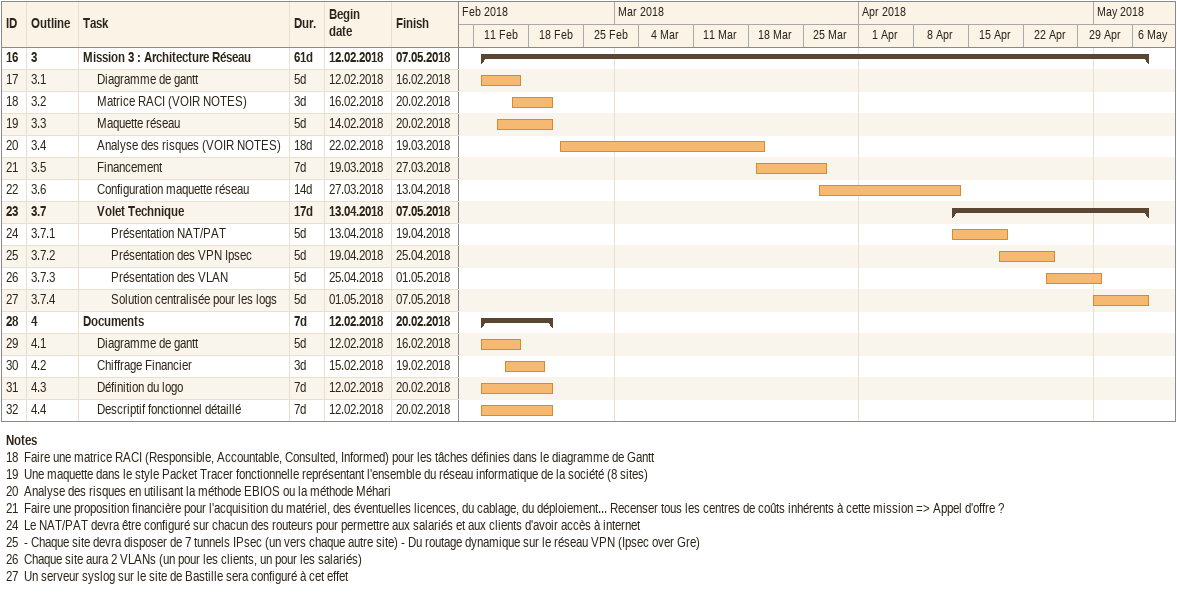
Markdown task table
| ID | WBS | Task | Duration | Start | Finish |
|---|---|---|---|---|---|
| 16 | 3 | **Mission 3 : Architecture Réseau** | 61d | 2018-02-12 | 2018-05-07 |
| 17 | 3.1 | Diagramme de gantt | 5d | 2018-02-12 | 2018-02-16 |
| 18 | 3.2 | Matrice RACI (VOIR NOTES) | 3d | 2018-02-16 | 2018-02-20 |
| 19 | 3.3 | Maquette réseau | 5d | 2018-02-14 | 2018-02-20 |
| 20 | 3.4 | Analyse des risques (VOIR NOTES) | 18d | 2018-02-22 | 2018-03-19 |
| 21 | 3.5 | Financement | 7d | 2018-03-19 | 2018-03-27 |
| 22 | 3.6 | Configuration maquette réseau | 14d | 2018-03-27 | 2018-04-13 |
| 23 | 3.7 | **Volet Technique** | 17d | 2018-04-13 | 2018-05-07 |
| 24 | 3.7.1 | Présentation NAT/PAT | 5d | 2018-04-13 | 2018-04-19 |
| 25 | 3.7.2 | Présentation des VPN Ipsec | 5d | 2018-04-19 | 2018-04-25 |
| 26 | 3.7.3 | Présentation des VLAN | 5d | 2018-04-25 | 2018-05-01 |
| 27 | 3.7.4 | Solution centralisée pour les logs | 5d | 2018-05-01 | 2018-05-07 |
| 28 | 4 | **Documents** | 7d | 2018-02-12 | 2018-02-20 |
| 29 | 4.1 | Diagramme de gantt | 5d | 2018-02-12 | 2018-02-16 |
| 30 | 4.2 | Chiffrage Financier | 3d | 2018-02-15 | 2018-02-19 |
| 31 | 4.3 | Définition du logo | 7d | 2018-02-12 | 2018-02-20 |
| 32 | 4.4 | Descriptif fonctionnel détaillé | 7d | 2018-02-12 | 2018-02-20 |

Notes
- 18: Faire une matrice RACI (Responsible, Accountable, Consulted, Informed) pour les tâches définies dans le diagramme de Gantt
- 19: Une maquette dans le style Packet Tracer fonctionnelle représentant l'ensemble du réseau informatique de la société (8 sites)
- 20: Analyse des risques en utilisant la méthode EBIOS ou la méthode Méhari
- 21: Faire une proposition financière pour l'acquisition du matériel, des éventuelles licences, du cablage, du déploiement... Recenser tous les centres de coûts inhérents à cette mission => Appel d'offre ?
- 24: Le NAT/PAT devra être configuré sur chacun des routeurs pour permettre aux salariés et aux clients d'avoir accès à internet
- 25: - Chaque site devra disposer de 7 tunnels IPsec (un vers chaque autre site) - Du routage dynamique sur le réseau VPN (Ipsec over Gre)
- 26: Chaque site aura 2 VLANs (un pour les clients, un pour les salariés)
- 27: Un serveur syslog sur le site de Bastille sera configuré à cet effet
